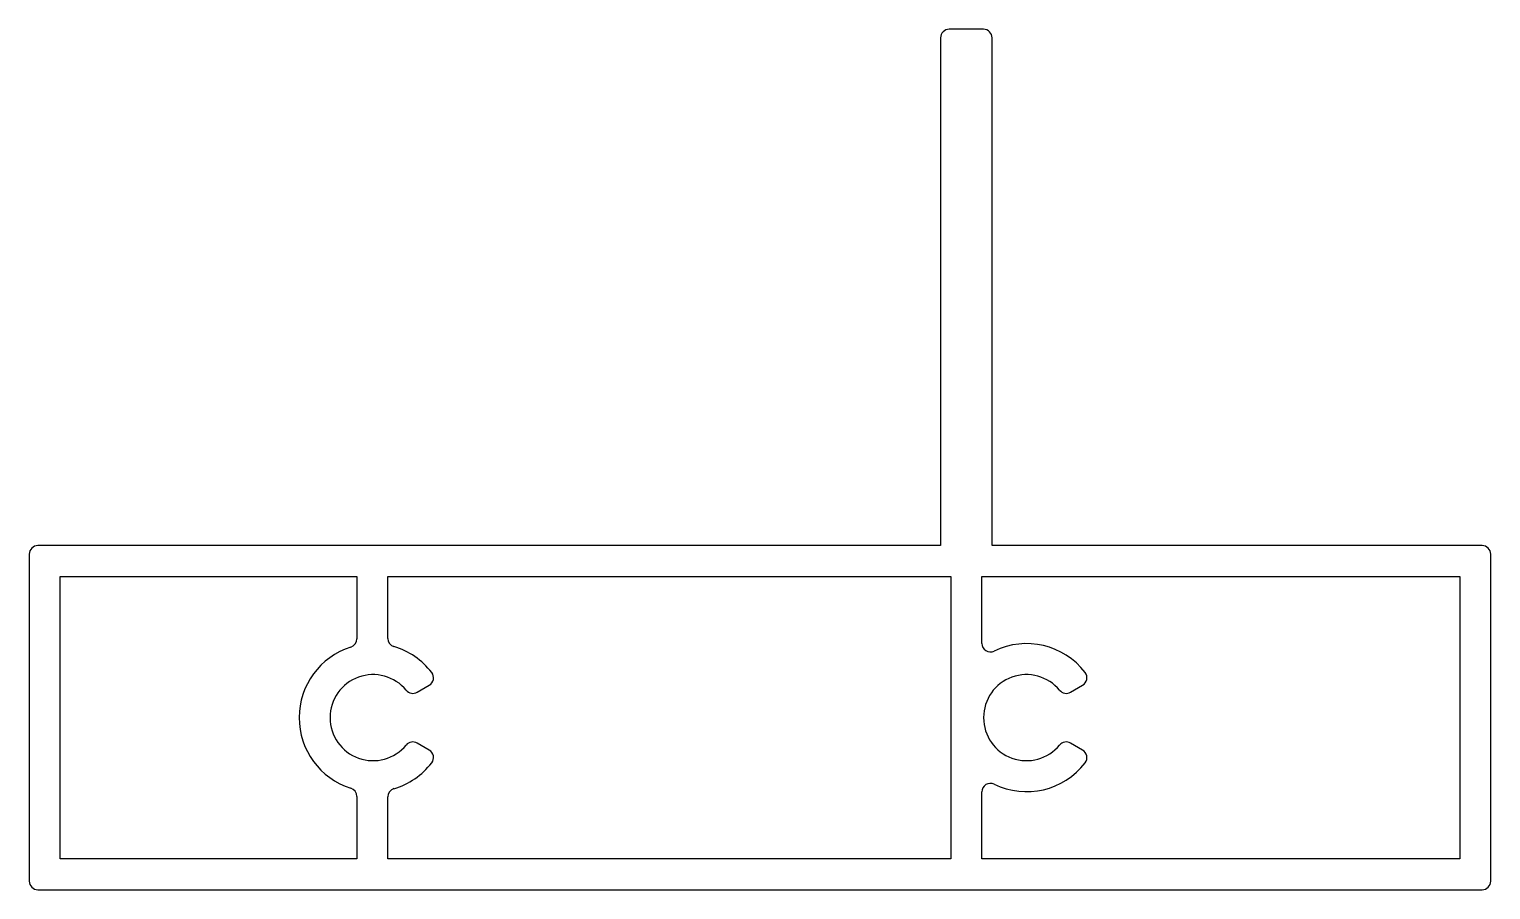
# Model space of a CAD drawing. Extents: x 924.1 to 1009.1, y 558.4 to 608.4.
import ezdxf

# ---------------------------------------------------------------- set-up
doc = ezdxf.new("R2010")
doc.units = 0
doc.layers.get('0').update_dxf_attribs({"linetype": 'CONTINUOUS'})

msp = doc.modelspace()

# ---------------------------------------------------------------- linework, layer by layer
for p, q in [((977.143, 607.921), (977.143, 578.421)), ((979.643, 608.421), (977.643, 608.421)), ((980.143, 578.421), (980.143, 607.921)), ((977.143, 578.421), (924.643, 578.421)), ((1008.643, 578.421), (980.143, 578.421)), ((924.143, 577.921), (924.143, 558.921)), ((1009.143, 558.921), (1009.143, 577.921)), ((925.943, 560.221), (925.943, 576.621)), ((925.943, 576.621), (943.193, 576.621)), ((943.193, 576.621), (943.193, 572.997)), ((944.993, 576.621), (977.743, 576.621)), ((944.993, 573.028), (944.993, 576.621)), ((977.743, 576.621), (977.743, 560.221)), ((979.543, 572.738), (979.543, 576.621)), ((979.543, 576.621), (1007.343, 576.621)), ((1007.343, 576.621), (1007.343, 560.221)), ((946.704, 569.901), (947.405, 570.305)), ((984.704, 569.901), (985.405, 570.305)), ((947.405, 566.538), (946.704, 566.942)), ((985.405, 566.538), (984.704, 566.942)), ((943.193, 563.846), (943.193, 560.221)), ((944.993, 560.221), (944.993, 563.815)), ((979.543, 560.221), (979.543, 564.105)), ((943.193, 560.221), (925.943, 560.221)), ((977.743, 560.221), (944.993, 560.221)), ((1007.343, 560.221), (979.543, 560.221)), ((924.643, 558.421), (1008.643, 558.421))]:
    msp.add_line(p, q)
for centre, radius, start, end in [((977.643, 607.921), 0.5, 90, 180.00001), ((979.643, 607.921), 0.5, 0, 90), ((924.643, 577.921), 0.5, 90, 180.00001), ((1008.643, 577.921), 0.5, 0, 90), ((942.693, 572.997), 0.5, 287.58278, 0), ((945.493, 573.028), 0.5, 180.00001, 253.66516), ((944.143, 568.421), 4.3, 107.58278, 252.41722), ((944.143, 568.421), 4.3, 37.56083, 73.66517), ((980.043, 572.738), 0.5, 180, 295.94446), ((982.143, 568.421), 4.3, 37.56084, 115.94446), ((944.143, 568.421), 2.5, 39.59406, 320.40593), ((947.155, 570.738), 0.5, 299.99999, 37.56083), ((982.143, 568.421), 2.5, 39.59408, 320.40592), ((985.155, 570.738), 0.5, 299.99996, 37.56084), ((946.454, 570.334), 0.5, 219.59411, 299.99999), ((984.454, 570.334), 0.5, 219.59408, 299.99996), ((946.454, 566.509), 0.5, 60.00001, 140.40594), ((984.454, 566.509), 0.5, 60.00004, 140.40592), ((947.155, 566.105), 0.5, 322.43915, 60.00001), ((985.155, 566.105), 0.5, 322.43916, 60.00004), ((944.143, 568.421), 4.3, 286.33483, 322.43917), ((982.143, 568.421), 4.3, 244.05554, 322.43916), ((980.043, 564.105), 0.5, 64.05554, 180), ((942.693, 563.846), 0.5, 0, 72.41718), ((945.493, 563.815), 0.5, 106.33483, 180), ((924.643, 558.921), 0.5, 180.00001, 270), ((1008.643, 558.921), 0.5, 270, 0)]:
    msp.add_arc(centre, radius, start, end)

doc.saveas('drawing.dxf')
